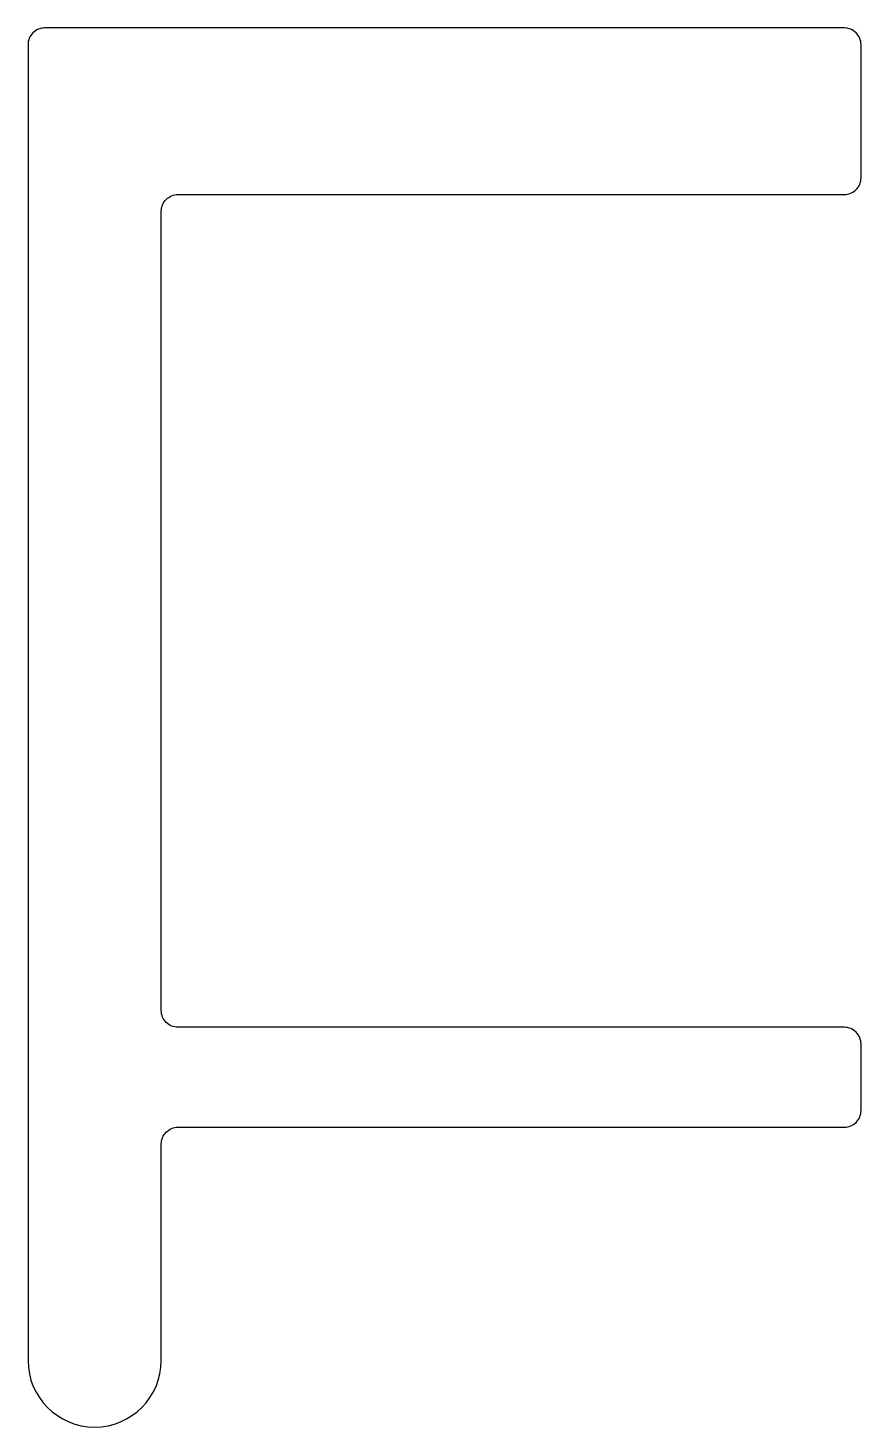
# Model space of a CAD drawing. Extents: x -641.8 to -616.8, y 58.8 to 100.8.
import ezdxf

# ---------------------------------------------------------------- set-up
doc = ezdxf.new("R2010")
doc.units = 0
doc.layers.add('ANA', color=220, linetype='CONTINUOUS')

msp = doc.modelspace()

# ---------------------------------------------------------------- linework, layer by layer
at = {"layer": 'ANA', "color": 0}
msp.add_lwpolyline([(-637.83, 95.333, -0.414214), (-637.33, 95.833), (-617.33, 95.833, 0.414214), (-616.83, 96.333), (-616.83, 100.333, 0.414214), (-617.33, 100.833), (-641.33, 100.833, 0.414214), (-641.83, 100.333), (-641.83, 60.833, 1), (-637.83, 60.833), (-637.83, 67.333, -0.414214), (-637.33, 67.833), (-617.33, 67.833, 0.414214), (-616.83, 68.333), (-616.83, 70.333, 0.414214), (-617.33, 70.833), (-637.33, 70.833, -0.414214), (-637.83, 71.333)], format="xyb", close=True, dxfattribs=at)

doc.saveas('drawing.dxf')
